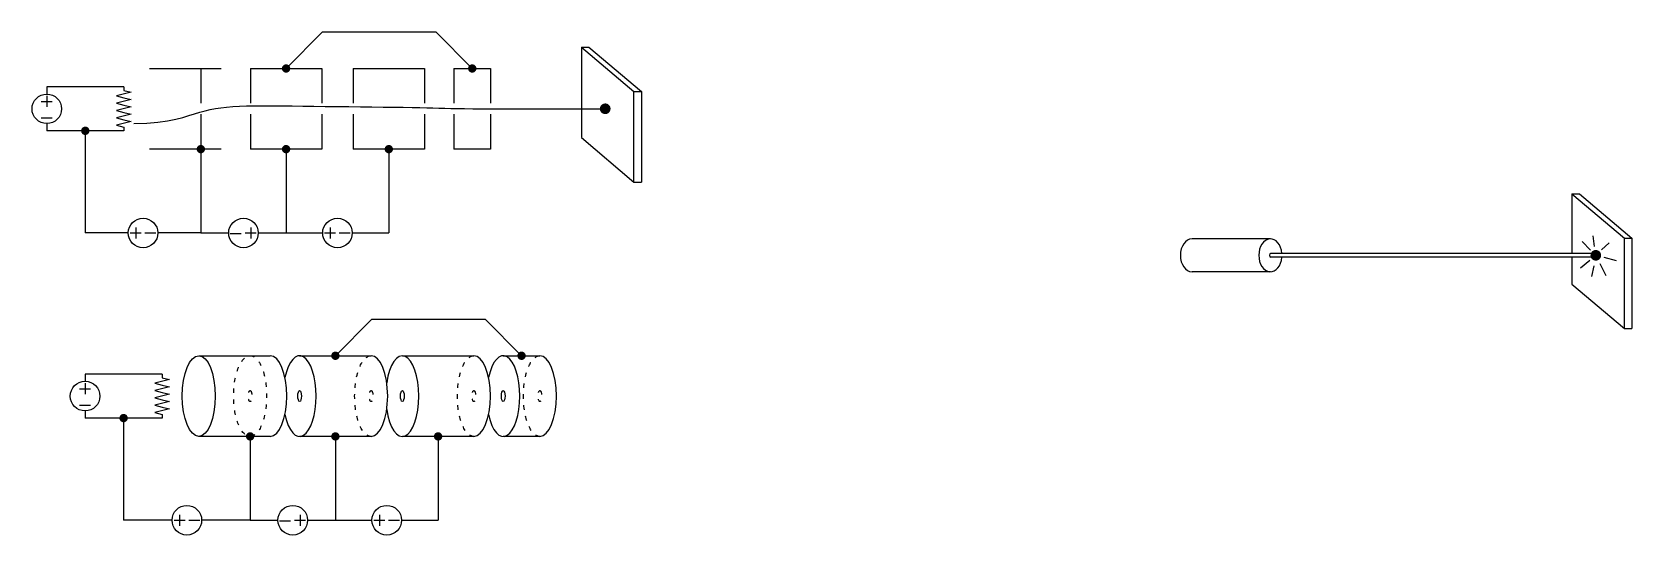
# Model space of a CAD drawing. Extents: x 4 to 876, y -117 to 158.
import ezdxf

# ---------------------------------------------------------------- set-up
doc = ezdxf.new("R2010")
doc.units = 0
doc.header["$LTSCALE"] = 0.2
doc.linetypes.add('ACAD_ISO03W100', pattern=[30, 12, -18])
doc.layers.get('0').update_dxf_attribs({"linetype": 'CONTINUOUS'})

msp = doc.modelspace()

# ---------------------------------------------------------------- linework, layer by layer
for p, q in [((142.5, 138), (162.42, 157.92)), ((162.42, 157.92), (224.08, 157.92)), ((244, 138), (224.08, 157.92)), ((303.5, 149.55), (303.5, 100.27)), ((303.5, 149.55), (332.2, 125.36)), ((303.5, 149.55), (307.54, 149.55)), ((307.54, 149.55), (336.24, 125.36)), ((68, 138), (107, 138)), ((96, 138), (96, 119)), ((123, 138), (162, 138)), ((123, 138), (123, 119)), ((162, 138), (162, 119)), ((179, 138), (218, 138)), ((179, 138), (179, 119)), ((218, 138), (218, 119)), ((234, 138), (254, 138)), ((234, 138), (234, 119)), ((254, 138), (254, 119)), ((54, 128), (12, 128)), ((12, 128), (12, 124.06)), ((12, 123), (12, 117)), ((58, 125), (50, 123)), ((50, 123), (54, 122)), ((54, 128), (54, 126)), ((54, 126), (58, 125)), ((332.2, 76.07), (332.2, 125.36)), ((332.2, 125.36), (336.24, 125.36)), ((336.24, 125.36), (336.24, 76.07)), ((9, 120), (15, 120)), ((58, 121), (50, 119)), ((50, 119), (54, 118)), ((58, 117), (50, 115)), ((50, 115), (54, 114)), ((54, 122), (58, 121)), ((54, 118), (58, 117)), ((54, 114), (58, 113)), ((288.92, 116.02), (316.51, 116.02)), ((9, 111), (15, 111)), ((12, 107.94), (12, 104)), ((58, 113), (50, 111)), ((50, 111), (54, 110)), ((58, 109), (50, 107)), ((50, 107), (54, 106)), ((54, 110), (58, 109)), ((54, 106), (54, 104)), ((96, 113), (96, 94)), ((123, 113), (123, 94)), ((162, 113), (162, 94)), ((179, 113), (179, 94)), ((218, 113), (218, 94)), ((234, 113), (234, 94)), ((254, 113), (254, 94)), ((54, 104), (12, 104)), ((33, 104), (33, 48.27)), ((303.5, 100.27), (332.2, 76.07)), ((107, 94), (68, 94)), ((96, 94), (96, 48.27)), ((162, 94), (123, 94)), ((142.5, 94), (142.5, 48.27)), ((218, 94), (179, 94)), ((198.5, 94), (198.5, 48.27)), ((254, 94), (234, 94)), ((332.2, 76.07), (336.24, 76.07)), ((843.67, 69.6), (872.37, 45.41)), ((843.67, 69.6), (843.67, 37.12)), ((843.67, 69.6), (847.7, 69.6)), ((847.7, 69.6), (876.4, 45.41)), ((56.44, 48.27), (33, 48.27)), ((57.5, 48.27), (63.5, 48.27)), ((60.5, 51.27), (60.5, 45.27)), ((65.5, 48.27), (71.5, 48.27)), ((96, 48.27), (72.56, 48.27)), ((96, 48.27), (111.19, 48.27)), ((112, 48), (118, 48)), ((120.25, 48.27), (126.25, 48.27)), ((123.25, 51.27), (123.25, 45.27)), ((127.31, 48.27), (142.5, 48.27)), ((142.5, 48.27), (162.44, 48.27)), ((163.5, 48.27), (169.5, 48.27)), ((166.5, 51.27), (166.5, 45.27)), ((171.5, 48.27), (177.5, 48.27)), ((178.56, 48.27), (198.5, 48.27)), ((679.25, 45.03), (636.48, 45.03)), ((855.99, 40.96), (855.19, 46.65)), ((872.37, -3.87), (872.37, 45.41)), ((872.37, 45.41), (876.4, 45.41)), ((876.4, 45.41), (876.4, -3.87)), ((856.67, 37.12), (679.25, 37.12)), ((856.67, 35.01), (679.25, 35.01)), ((843.67, 35.01), (843.67, 20.32)), ((853.77, 38.96), (849.16, 43.54)), ((859.76, 38.99), (863.93, 42.94)), ((861, 35), (867.85, 33.3)), ((679.25, 27.1), (636.48, 27.1)), ((853.33, 33.25), (848.26, 28.98)), ((855.51, 30.41), (854.29, 24.46)), ((858.91, 31.55), (862.12, 25.06)), ((843.67, 20.32), (872.37, -3.87)), ((169.38, -18.73), (189.3, 1.19)), ((189.3, 1.19), (250.96, 1.19)), ((270.88, -18.73), (250.96, 1.19)), ((872.37, -3.87), (876.4, -3.87)), ((94.88, -18.73), (133.88, -18.73)), ((149.88, -18.73), (188.88, -18.73)), ((205.88, -18.73), (244.88, -18.73)), ((260.88, -18.73), (280.88, -18.73)), ((74.88, -28.73), (32.88, -28.73)), ((32.88, -28.73), (32.88, -32.67)), ((32.88, -33.73), (32.88, -39.73)), ((78.88, -31.73), (70.88, -33.73)), ((70.88, -33.73), (74.88, -34.73)), ((74.88, -28.73), (74.88, -30.73)), ((74.88, -30.73), (78.88, -31.73)), ((74.88, -34.73), (78.88, -35.73)), ((29.88, -36.73), (35.88, -36.73)), ((78.88, -35.73), (70.88, -37.73)), ((70.88, -37.73), (74.88, -38.73)), ((78.88, -39.73), (70.88, -41.73)), ((70.88, -41.73), (74.88, -42.73)), ((74.88, -38.73), (78.88, -39.73)), ((74.88, -42.73), (78.88, -43.73)), ((29.88, -45.73), (35.88, -45.73)), ((32.88, -48.79), (32.88, -52.73)), ((78.88, -43.73), (70.88, -45.73)), ((70.88, -45.73), (74.88, -46.73)), ((78.88, -47.73), (70.88, -49.73)), ((70.88, -49.73), (74.88, -50.73)), ((74.88, -46.73), (78.88, -47.73)), ((74.88, -50.73), (74.88, -52.73)), ((74.88, -52.73), (32.88, -52.73)), ((53.88, -52.73), (53.88, -108.46)), ((133.88, -62.73), (94.88, -62.73)), ((122.88, -62.73), (122.88, -108.46)), ((188.88, -62.73), (149.88, -62.73)), ((169.38, -62.73), (169.38, -108.46)), ((244.88, -62.73), (205.88, -62.73)), ((225.38, -62.73), (225.38, -108.46)), ((280.88, -62.73), (260.88, -62.73)), ((80.32, -108.46), (53.88, -108.46)), ((81.38, -108.46), (87.38, -108.46)), ((84.38, -105.46), (84.38, -111.46)), ((89.38, -108.46), (95.38, -108.46)), ((122.88, -108.46), (96.44, -108.46)), ((122.88, -108.46), (138.07, -108.46)), ((138.88, -108.73), (144.88, -108.73)), ((147.13, -108.46), (153.13, -108.46)), ((150.13, -105.46), (150.13, -111.46)), ((154.19, -108.46), (169.38, -108.46)), ((169.38, -108.46), (189.32, -108.46)), ((190.38, -108.46), (196.38, -108.46)), ((193.38, -105.46), (193.38, -111.46)), ((198.38, -108.46), (204.38, -108.46)), ((205.44, -108.46), (225.38, -108.46))]:
    msp.add_line(p, q)
for points, const_width in [([(141.36, 138, 1), (143.64, 138, 1)], 2.28), ([(242.86, 138, 1), (245.14, 138, 1)], 2.28), ([(315.05, 116.02, 1), (317.96, 116.02, 1)], 2.91), ([(31.86, 104, 1), (34.14, 104, 1)], 2.28), ([(94.86, 94, 1), (97.14, 94, 1)], 2.28), ([(141.36, 94, 1), (143.64, 94, 1)], 2.28), ([(197.36, 94, 1), (199.64, 94, 1)], 2.28), ([(855.22, 36.07, 1), (858.13, 36.07, 1)], 2.91), ([(168.24, -18.73, 1), (170.52, -18.73, 1)], 2.28), ([(269.74, -18.73, 1), (272.02, -18.73, 1)], 2.28), ([(52.74, -52.73, 1), (55.02, -52.73, 1)], 2.28), ([(121.74, -62.73, 1), (124.02, -62.73, 1)], 2.28), ([(168.24, -62.73, 1), (170.52, -62.73, 1)], 2.28), ([(224.24, -62.73, 1), (226.52, -62.73, 1)], 2.28)]:
    msp.add_lwpolyline(points, format="xyb", close=True, dxfattribs=dict(const_width=const_width))
msp.add_lwpolyline([(59.43, 107.9), (66.53, 108.2), (72.62, 108.75), (77.83, 109.49), (82.29, 110.36), (86.15, 111.32), (89.54, 112.31), (92.6, 113.28), (95.47, 114.18), (98.28, 114.95), (101.08, 115.6), (103.94, 116.15), (106.91, 116.59), (110.04, 116.94), (113.39, 117.21), (117.01, 117.41), (120.95, 117.54), (125.26, 117.62), (129.92, 117.66), (134.91, 117.66), (140.2, 117.62), (145.76, 117.57), (151.56, 117.49), (157.59, 117.41), (163.81, 117.33), (170.18, 117.25), (176.63, 117.18), (183.04, 117.11), (189.32, 117.05), (195.38, 116.98), (201.11, 116.91), (206.42, 116.84), (211.21, 116.76), (215.42, 116.68), (219.16, 116.59), (222.57, 116.51), (225.8, 116.42), (229, 116.33), (232.3, 116.26), (235.85, 116.19), (239.81, 116.13), (244.28, 116.08), (249.28, 116.05), (254.77, 116.02), (260.74, 116.01), (267.17, 116), (274.02, 115.99), (281.28, 115.99), (288.92, 115.98)])
for centre in [(12, 116), (64.5, 48.27), (119.25, 48.27), (170.5, 48.27), (32.88, -40.73), (88.38, -108.46), (146.13, -108.46), (197.38, -108.46)]:
    msp.add_circle(centre, 8.06)
for centre, major_axis, ratio, start_param, end_param in [((636.48, 36.07), (0, -8.97), 0.706544, 3.141593, 6.283185), ((679.25, 36.07), (0, 8.97), 0.706544, -1.452876, 4.594469), ((679.25, 36.07), (0, -1.05), 0.509578, 3.141593, 6.283185), ((149.88, -40.73), (0, 22), 0.409091, 2.046679, 7.378099), ((205.88, -40.73), (0, 22), 0.409091, 1.905692, 7.519085), ((260.88, -40.73), (0, 22), 0.409091, 2.046679, 7.378099), ((133.88, -40.73), (0, 22), 0.409091, 3.141593, 6.283185), ((188.88, -40.73), (0, 22), 0.409091, 3.141593, 6.283185), ((244.88, -40.73), (0, 22), 0.409091, 3.141593, 6.283185), ((280.88, -40.73), (0, 22), 0.409091, 3.141593, 6.283185)]:
    msp.add_ellipse(centre, major_axis=major_axis, ratio=ratio, start_param=start_param, end_param=end_param)
for centre, major_axis, ratio in [((94.88, -40.73), (0, 22), 0.409091), ((149.88, -40.73), (0, 3), 0.333333), ((205.88, -40.73), (0, 3), 0.333333), ((260.88, -40.73), (0, 3), 0.333333)]:
    msp.add_ellipse(centre, major_axis=major_axis, ratio=ratio)
at = {"linetype": 'ACAD_ISO03W100'}
for centre, major_axis, ratio in [((122.88, -40.73), (0, 22), 0.409091), ((122.88, -40.73), (0, 3), 0.333333), ((188.88, -40.73), (0, 3), 0.333333), ((244.88, -40.73), (0, 3), 0.333333), ((280.88, -40.73), (0, 3), 0.333333)]:
    msp.add_ellipse(centre, major_axis=major_axis, ratio=ratio, dxfattribs=at)
at = {"linetype": 'ACAD_ISO03W100', "extrusion": (0, 0, -1)}
for centre in [(188.88, -40.73), (244.88, -40.73), (280.88, -40.73)]:
    msp.add_ellipse(centre, major_axis=(0, 22), ratio=0.409091, start_param=3.141593, end_param=6.283185, dxfattribs=at)

doc.saveas('drawing.dxf')
